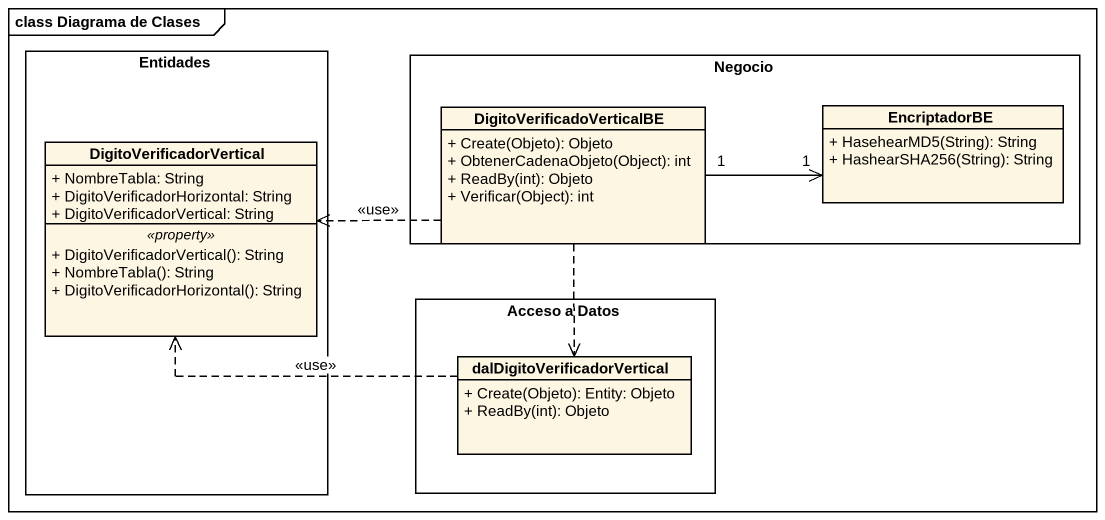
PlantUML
@startuml
mainframe class Diagrama de Clases
hide circle
hide empty members
skinparam classAttributeIconSize 0
rectangle Entidades {
  class DigitoVerificadorVertical {
    + NombreTabla: String
    + DigitoVerificadorHorizontal: String
    + DigitoVerificadorVertical: String
    .. <<property>> ..
    + DigitoVerificadorVertical(): String
    + NombreTabla(): String
    + DigitoVerificadorHorizontal(): String
  }
}
rectangle Negocio {
  class DigitoVerificadoVerticalBE {
    + Create(Objeto): Objeto
    + ObtenerCadenaObjeto(Object): int
    + ReadBy(int): Objeto
    + Verificar(Object): int
  }
  class EncriptadorBE {
    + HasehearMD5(String): String
    + HashearSHA256(String): String
  }
}
rectangle "Acceso a Datos" as Acceso_a_Datos {
  class dalDigitoVerificadorVertical {
    + Create(Objeto): Entity: Objeto
    + ReadBy(int): Objeto
  }
}
DigitoVerificadoVerticalBE "1" -right-> "1" EncriptadorBE
DigitoVerificadoVerticalBE .left.> DigitoVerificadorVertical : <<use>>
DigitoVerificadoVerticalBE ..> dalDigitoVerificadorVertical
dalDigitoVerificadorVertical .left.> DigitoVerificadorVertical : <<use>>
@enduml
